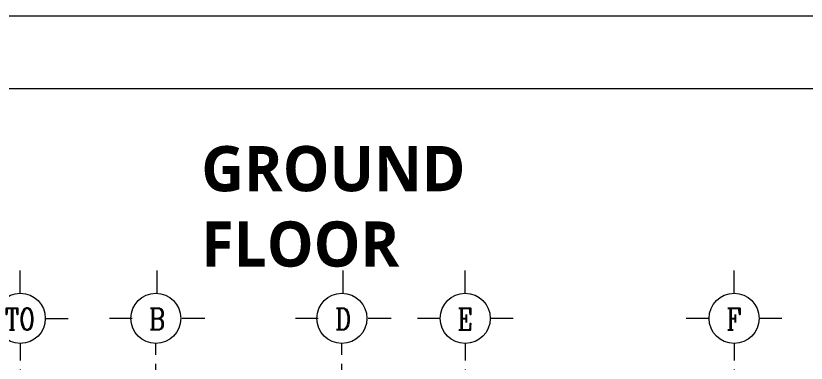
# Model space of a CAD drawing. Extents: x -111 to 1137, y -130 to 54.
# Drawn here: x 557.14 to 565.89, y -68.85 to -65.01 of the extents above; entities that cross this region are included whole.
import ezdxf
from ezdxf.enums import TextEntityAlignment as Align

# ---------------------------------------------------------------- set-up
doc = ezdxf.new("R2010")
doc.units = 0
doc.linetypes.add('DIVIDE2', pattern=[15.875, 6.35, -3.175, 0, -3.175, 0, -3.175])
doc.layers.get('0').update_dxf_attribs({"lineweight": 0})
for name, color, linetype, lineweight in [('EJES', 51, 'DIVIDE2', 0), ('ejes 1', 30, 'Continuous', 0), ('muro', 7, 'Continuous', 18), ('Pluma2', 2, 'Continuous', 20)]:
    doc.layers.add(name, color=color, linetype=linetype, lineweight=lineweight)
doc.layers.add('TEXTO', color=164, linetype='Continuous')
doc.styles.add('COMPLEX', font='complex.shx', dxfattribs={"height": 0.25})

# ---------------------------------------------------------------- blocks, each defined once
blk = doc.blocks.new('cuuad')
at = {"layer": 'Pluma2', "color": 5}
blk.add_line((709.104, -170.105), (621.853, -170.105), dxfattribs=at)

msp = doc.modelspace()

# ---------------------------------------------------------------- linework, layer by layer
at = {"color": 253}
msp.add_line((551.889, -65.0064), (597.4515, -65.0064), dxfattribs=at)
msp.add_lwpolyline([(551.889, -65.0064), (597.4515, -65.0064), (597.4515, -95.3814), (551.889, -95.3814)], close=True, dxfattribs=at)
msp.add_lwpolyline([(551.889, -65.0064), (597.4515, -65.0064), (597.4515, -95.3814), (551.889, -95.3814)], close=True, dxfattribs=at)
at = {"layer": 'EJES', "color": 253, "ltscale": 0.03}
for p, q in [((557.1909, -68.6274), (557.1909, -70.7902)), ((558.6909, -70.8255), (558.6909, -68.6274)), ((560.7509, -70.8255), (560.7509, -68.6274)), ((562.1159, -68.6274), (562.1159, -70.8255)), ((565.0909, -68.6274), (565.0909, -71.3164))]:
    msp.add_line(p, q, dxfattribs=at)
at = {"layer": 'ejes 1', "color": 253}
for p, q in [((557.1909, -68.074), (557.1909, -67.8224)), ((558.7059, -68.074), (558.7059, -67.8224)), ((560.7659, -68.074), (560.7659, -67.8224)), ((562.1159, -68.074), (562.1159, -67.8224)), ((565.0909, -68.074), (565.0909, -67.8224)), ((557.4676, -68.3507), (557.7192, -68.3507)), ((558.4292, -68.3507), (558.1777, -68.3507)), ((559.2342, -68.3507), (558.9826, -68.3507)), ((560.4892, -68.3507), (560.2377, -68.3507)), ((561.2942, -68.3507), (561.0426, -68.3507)), ((561.8392, -68.3507), (561.5877, -68.3507)), ((562.6442, -68.3507), (562.3926, -68.3507)), ((564.8142, -68.3507), (564.5627, -68.3507)), ((565.6192, -68.3507), (565.3676, -68.3507))]:
    msp.add_line(p, q, dxfattribs=at)
for centre in [(557.1909, -68.3507), (558.6909, -68.3507), (560.7509, -68.3507), (562.1159, -68.3507), (565.0909, -68.3507)]:
    msp.add_circle(centre, 0.2767, dxfattribs=at)

# ---------------------------------------------------------------- block references
at = {"layer": 'muro', "color": 253, "xscale": 0.5054143374475188, "yscale": 0.5054143374475188, "zscale": 0.5054143374475188}
msp.add_blockref('cuuad', (238.1936, 20.1601), dxfattribs=at)

# ---------------------------------------------------------------- texts
at = {"layer": 'ejes 1', "color": 253, "linetype": 'Continuous', "lineweight": 20, "style": 'COMPLEX', "width": 0.8}
for s, height, p in [('TO', 0.23766, (557.1885, -68.3585)), ('B', 0.2377, (558.7035, -68.3585)), ('D', 0.2377, (560.7635, -68.3585)), ('E', 0.2377, (562.1135, -68.3585)), ('F', 0.2377, (565.0885, -68.3585))]:
    msp.add_text(s, height=height, dxfattribs=at).set_placement(p, align=Align.MIDDLE)
at = {"layer": 'TEXTO', "color": 253, "insert": (559.1939, -66.4459), "char_height": 0.5, "width": 4.719049, "attachment_point": 1}
msp.add_mtext('{\\fSegoe UI Semibold|b0|i0|c0|p34;GROUND FLOOR}', dxfattribs=at)

doc.saveas('drawing.dxf')
